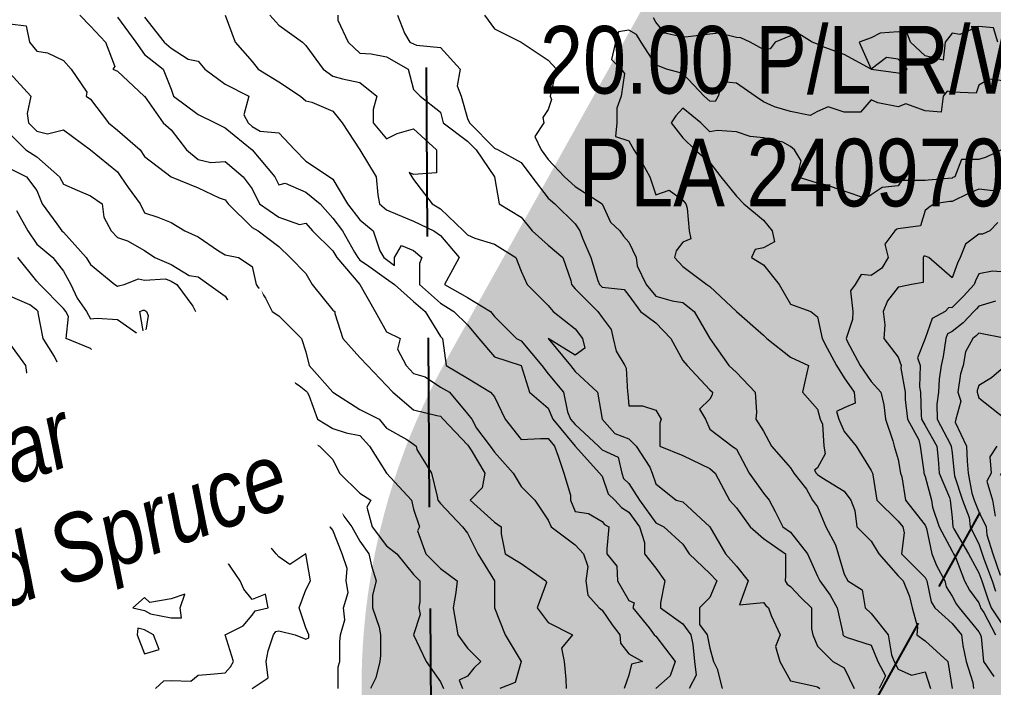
# Model space of a CAD drawing. Extents: x 532589 to 538856, y 6045658 to 6049082.
# Drawn here: x 533713.4 to 533857.5, y 6047239.3 to 6047338 of the extents above; entities that cross this region are included whole.
import ezdxf

# ---------------------------------------------------------------- set-up
doc = ezdxf.new("R2010")
doc.units = 0
doc.header["$LTSCALE"] = 5
doc.header["$PDSIZE"] = 0.5
doc.linetypes.add('foc-ACCESSROAD', pattern=[3.75, 2.5, -1.25])
doc.linetypes.add('foc-LSD', pattern=[8, 5, -3])
doc.layers.get('Defpoints').update_dxf_attribs({"color": 9})
for name, color, linetype in [('C-AR', 13, 'foc-ACCESSROAD'), ('L-SECTION-LSD', 7, 'foc-LSD'), ('P-BUFFER-H 30m', 51, 'Continuous'), ('T-BUSH-T', 110, 'Continuous')]:
    doc.layers.add(name, color=color, linetype=linetype)
doc.layers.add('C-TOPO-MAJR', color=7, linetype='Continuous', lineweight=15, true_color=0xd3aa5f)
doc.layers.add('C-TOPO-MINR', color=7, linetype='Continuous', lineweight=13, true_color=0xe9d5af)
doc.layers.add('F-RW-T', color=190, linetype='Continuous', lineweight=9)
doc.styles.add('80CG', font='ARIALN.TTF', dxfattribs={"height": 10})
doc.styles.add('80LS', font='ARIALNI.TTF', dxfattribs={"height": 10})
doc.dimstyles.new('Compass 5 000', dxfattribs={"dimscale": 5, "dimtxt": 9, "dimasz": 2, "dimexe": 0.2, "dimexo": 0.0625, "dimgap": 0.5, "dimtad": 0, "dimtih": 1, "dimtoh": 1, "dimzin": 0, "dimdsep": 46, "dimtxsty": '80CG', "dimcen": 0.1, "dimse1": 1, "dimse2": 1, "dimclrd": 256, "dimclrt": 256, "dimaunit": 1, "dimadec": 4, "dimazin": 0, "dimtfac": 0.06, "dimtofl": 0, "dimtmove": 0, "dimatfit": 1, "dimfxl": 0.2, "dimtolj": 1, "dimtzin": 0, "dimlwd": -1, "dimarcsym": 0})

# ---------------------------------------------------------------- blocks, each defined once
blk = doc.blocks.new('*D570')
at = {"layer": 'Defpoints', "color": 0, "transparency": 16777216}
for p in [(533965.06, 6047337.11), (533985.67, 6047325.57), (533965.72, 6047324.53)]:
    blk.add_point(p, dxfattribs=at)
at = {"layer": 'F-RW-T', "transparency": 16777216}
for p, q in [((533995, 6047338.67), (534004.99, 6047339.2)), ((533955.08, 6047336.59), (533867.15, 6047332.01))]:
    blk.add_line(p, q, dxfattribs=at)
for points in [[(533994.91, 6047340.34), (533995.09, 6047337.01), (533985.01, 6047338.15)], [(533954.99, 6047338.26), (533955.16, 6047334.93), (533965.06, 6047337.11)]]:
    blk.add_solid(points, dxfattribs=at)
at = {"layer": 'F-RW-T', "transparency": 16777216, "insert": (533827.61, 6047332.01), "char_height": 10, "attachment_point": 5, "style": '80CG'}
blk.add_mtext('\\A1;Athabasca\\P20.00 P/L R/W\\PPLA 240970', dxfattribs=at)

msp = doc.modelspace()

# ---------------------------------------------------------------- hatches: boundary and pattern name
at = {"layer": 'P-BUFFER-H 30m'}
h = msp.add_hatch(color=256, dxfattribs=at)
h.dxf.hatch_style = 1
edge = h.paths.add_edge_path()
edge.add_line((533962.39, 6047413.291), (534135.818, 6047313.884))
edge.add_arc((534086.114, 6047227.17), 99.949, -29.1674, 60.17902, ccw=False)
edge.add_line((534173.389, 6047178.458), (534124.675, 6047091.178))
edge.add_arc((534037.4, 6047139.889), 99.949, 240.19293, 330.8326, ccw=False)
edge.add_line((533987.717, 6047053.163), (533814.265, 6047152.528))
edge.add_arc((533863.948, 6047239.254), 99.949, 150.83228, 240.19293, ccw=False)
edge.add_line((533776.673, 6047287.966), (533825.411, 6047375.289))
edge.add_arc((533912.686, 6047326.577), 99.949, 60.17902, 150.83228, ccw=False)

# ---------------------------------------------------------------- linework, layer by layer
at = {"layer": 'C-AR', "flags": 128}
msp.add_lwpolyline([(533596.316, 6046643.489), (533602.891, 6046812.545), (533943.477, 6047422.759), (533956.785, 6047416.868), (533961.415, 6047413.882), (533622.68, 6046806.984), (533616.328, 6046643.67)], dxfattribs=at)
at = {"layer": 'C-TOPO-MAJR', "color": 9, "true_color": 0xbfbfbf, "flags": 128}
for points, elevation in [([(533731.864, 6047338.397), (533734.798, 6047334.681), (533735.846, 6047333.776), (533738.333, 6047332.193), (533739.827, 6047331.894), (533740.823, 6047330.699), (533743.809, 6047328.459), (533747.293, 6047326.717), (533746.595, 6047323.931), (533747.193, 6047322.736), (533747.791, 6047322.216), (533748.986, 6047321.54), (533751.772, 6047321.288), (533754.095, 6047318.754), (533755.754, 6047317.095), (533759.238, 6047314.772), (533759.736, 6047314.44), (533761.925, 6047310.791), (533763.717, 6047308.401), (533765.708, 6047306.809), (533766.703, 6047303.823), (533767.3, 6047302.827), (533767.699, 6047302.543), (533768.838, 6047301.689), (533768.838, 6047302.827), (533769.871, 6047304.637), (533771.681, 6047303.875), (533772.925, 6047302.827), (533772.546, 6047301.962), (533772.546, 6047298.846), (533775.662, 6047296.089), (533777.653, 6047294.864), (533779.644, 6047292.873), (533781.321, 6047290.882), (533783.626, 6047288.145), (533787.607, 6047286.901), (533788.803, 6047282.919), (533791.589, 6047280.596), (533792.252, 6047278.937), (533795.571, 6047274.956), (533799.19, 6047270.974), (533799.552, 6047270.531), (533800.462, 6047267.902), (533801.426, 6047266.992), (533802.414, 6047265.872), (533803.534, 6047265.2), (533805.098, 6047263.011), (533805.839, 6047260.706), (533805.839, 6047259.029), (533807.516, 6047256.905), (533808.843, 6047255.047), (533808.219, 6047251.769), (533808.18, 6047251.066), (533811.497, 6047248.676), (533812.704, 6047247.084), (533812.972, 6047245.609), (533813.223, 6047243.102), (533813.488, 6047241.111), (533812.434, 6047239.121)], 855), ([(533782.178, 6047338.662), (533783.626, 6047336.671), (533787.607, 6047334.681), (533791.589, 6047332.025), (533792.813, 6047330.699), (533792.584, 6047329.704), (533791.896, 6047326.717), (533792.087, 6047326.219), (533791.589, 6047324.726), (533790.792, 6047323.533), (533790.925, 6047322.736), (533789.598, 6047320.745), (533790.541, 6047318.754), (533791.589, 6047317.332), (533793.978, 6047314.772), (533795.571, 6047313.367), (533799.552, 6047310.791), (533800.81, 6047308.066), (533802.206, 6047306.809), (533802.737, 6047306.012), (533803.534, 6047305.101), (533804.595, 6047302.827), (533804.758, 6047301.603), (533806.082, 6047298.846), (533807.516, 6047297.139), (533809.905, 6047296.456), (533811.497, 6047296.191), (533813.203, 6047294.864), (533815.479, 6047290.882), (533818.323, 6047286.901), (533819.461, 6047285.839), (533822.198, 6047282.919), (533822.381, 6047279.999), (533822.305, 6047278.937), (533823.442, 6047277.168), (533824.613, 6047274.956), (533827.424, 6047271.771), (533827.922, 6047270.974), (533829.813, 6047268.585), (533830.681, 6047266.992), (533831.406, 6047265.996), (533832.663, 6047263.011), (533834.059, 6047260.357), (533834.468, 6047259.029), (533835.387, 6047256.043), (533835.885, 6047255.047), (533838.042, 6047253.72), (533838.485, 6047251.066), (533839.369, 6047250.228), (533841.857, 6047247.084), (533842.356, 6047244.097), (533842.748, 6047243.102), (533843.351, 6047241.996), (533845.341, 6047241.111), (533847.332, 6047241.608), (533848.128, 6047239.121)], 856), ([(533858.082, 6047334.681), (533857.44, 6047336.825), (533855.296, 6047337.004), (533852.453, 6047335.819), (533851.314, 6047336.009), (533850.318, 6047334.681), (533849.986, 6047332.027), (533847.332, 6047332.69), (533845.16, 6047334.681), (533844.678, 6047336.008), (533843.351, 6047336.212), (533840.695, 6047336.007), (533839.369, 6047335.344), (533837.6, 6047334.681), (533839.369, 6047330.699), (533835.387, 6047332.871), (533831.975, 6047334.111), (533831.406, 6047334.415), (533830.608, 6047334.681), (533828.648, 6047335.905), (533827.424, 6047335.617), (533825.15, 6047334.681), (533824.438, 6047333.685), (533823.442, 6047333.594), (533821.451, 6047334.681), (533820.09, 6047335.31), (533819.461, 6047335.384), (533816.806, 6047336.008), (533815.479, 6047335.893), (533812.293, 6047335.477), (533811.497, 6047335.404), (533808.843, 6047336.008), (533807.516, 6047337.666), (533807.142, 6047338.289)], 856), ([(533844.054, 6047329.996), (533844.679, 6047330.699), (533843.351, 6047332.193), (533841.643, 6047332.407), (533839.369, 6047330.699), (533843.351, 6047330.13), (533844.054, 6047329.996)], 856), ([(533711.956, 6047321.143), (533714.345, 6047318.754), (533715.937, 6047317.715), (533719.321, 6047314.772), (533719.919, 6047313.686), (533721.91, 6047312.781), (533723.901, 6047311.986), (533725.609, 6047310.791), (533725.892, 6047308.8), (533726.963, 6047306.809), (533727.882, 6047305.813), (533729.377, 6047305.315), (533731.864, 6047303.875), (533733.395, 6047302.827), (533735.846, 6047301.832), (533738.501, 6047300.172), (533739.827, 6047299.983), (533741.42, 6047298.846), (533743.809, 6047297.139), (533745.257, 6047294.864), (533747.791, 6047290.882), (533750.444, 6047286.901), (533751.772, 6047285.905), (533754.759, 6047283.914), (533755.754, 6047283.129), (533755.944, 6047282.919), (533756.197, 6047282.476), (533757.46, 6047278.937), (533759.736, 6047277.552), (533761.726, 6047276.946), (533763.717, 6047276.548), (533765.165, 6047274.956), (533767.699, 6047270.974), (533771.396, 6047266.992), (533771.681, 6047265.665), (533772.566, 6047263.011), (533772.25, 6047262.441), (533773.49, 6047259.029), (533775.662, 6047256.857), (533778.151, 6047255.047), (533777.938, 6047253.341), (533777.536, 6047251.066), (533777.938, 6047248.79), (533778.239, 6047247.084), (533779.644, 6047245.093), (533781.635, 6047243.102), (533780.6, 6047242.147), (533779.644, 6047240.93), (533778.4, 6047240.365), (533778.933, 6047239.121)], 854), ([(533859.277, 6047300.683), (533857.286, 6047300.836), (533855.296, 6047300.438), (533854.765, 6047299.376), (533854.572, 6047298.846), (533853.02, 6047297.139), (533851.314, 6047295.433), (533850.771, 6047295.407), (533850.318, 6047294.864), (533848.356, 6047293.84), (533847.332, 6047290.882), (533846.226, 6047288.006), (533846.621, 6047286.901), (533846.508, 6047283.743), (533846.65, 6047282.919), (533846.747, 6047279.523), (533846.809, 6047278.937), (533847.332, 6047277.989), (533849.054, 6047274.956), (533849.263, 6047273.025), (533849.434, 6047270.974), (533850.934, 6047267.372), (533851.039, 6047266.992), (533851.314, 6047264.338), (533851.443, 6047263.011), (533851.58, 6047262.745), (533853.747, 6047259.029), (533855.296, 6047256.242), (533855.746, 6047255.047), (533856.604, 6047252.374), (533857.127, 6047251.066), (533859.277, 6047247.808)], 857), ([(533733.523, 6047239.121), (533734.731, 6047240.236), (533735.846, 6047240.333), (533738.741, 6047240.207), (533739.827, 6047241.111), (533741.665, 6047241.265), (533743.809, 6047241.444), (533744.605, 6047242.306), (533745.053, 6047243.102), (533743.809, 6047247.084), (533746.463, 6047248.411), (533747.791, 6047249.979), (533748.251, 6047250.606), (533750.18, 6047251.066), (533749.781, 6047253.056), (533747.791, 6047252.261), (533746.579, 6047253.835), (533746.049, 6047255.047), (533743.809, 6047258.305), (533743.145, 6047259.029), (533743.085, 6047259.753), (533742.217, 6047263.011), (533739.827, 6047264.64), (533737.757, 6047266.992), (533735.846, 6047269.164), (533733.571, 6047269.267), (533731.864, 6047269.182), (533728.495, 6047270.361), (533727.882, 6047270.612), (533727.414, 6047270.974), (533723.901, 6047274.118), (533723.177, 6047274.956), (533722.308, 6047276.548), (533721.246, 6047278.937), (533719.919, 6047281.109), (533717.53, 6047281.327), (533715.937, 6047282.123), (533715.001, 6047282.919), (533714.713, 6047284.143), (533714.345, 6047286.901), (533711.956, 6047290.158)], 853), ([(533737.173, 6047251.066), (533737.837, 6047253.056), (533735.846, 6047252.393), (533732.661, 6047251.863), (533731.864, 6047252.56), (533730.156, 6047251.066), (533731.864, 6047250.639), (533732.784, 6047250.146), (533735.846, 6047249.572), (533737.339, 6047249.572), (533737.173, 6047251.066)], 853)]:
    msp.add_lwpolyline(points, dxfattribs=dict(at, elevation=elevation))
at = {"layer": 'C-TOPO-MINR', "color": 254, "true_color": 0xd9d9d9, "flags": 128}
for points, elevation in [([(533722.308, 6047338.662), (533723.901, 6047337.07), (533726.14, 6047334.681), (533727.485, 6047331.097), (533727.22, 6047330.699), (533727.882, 6047330.415), (533731.854, 6047326.727), (533731.864, 6047326.718), (533731.865, 6047326.717), (533731.867, 6047326.714), (533734.651, 6047322.736), (533735.846, 6047321.74), (533738.085, 6047318.754), (533739.827, 6047317.361), (533741.685, 6047316.896), (533743.809, 6047317.048), (533746.463, 6047314.772), (533747.791, 6047313.002), (533748.897, 6047310.791), (533751.772, 6047308.8), (533754.817, 6047307.746), (533755.754, 6047307.946), (533756.75, 6047306.809), (533759.736, 6047303.823), (533760.348, 6047302.827), (533763.717, 6047298.846), (533763.718, 6047298.846), (533763.719, 6047298.844), (533765.993, 6047294.864), (533767.699, 6047291.877), (533769.689, 6047290.882), (533769.291, 6047289.291), (533770.594, 6047286.901), (533771.681, 6047285.706), (533773.387, 6047285.194), (533775.662, 6047283.677), (533776.99, 6047282.919), (533779.644, 6047279.733), (533780.307, 6047278.937), (533780.97, 6047277.611), (533782.988, 6047274.956), (533783.626, 6047274.07), (533786.413, 6047270.974), (533787.607, 6047268.984), (533789.599, 6047266.992), (533791.589, 6047264.006), (533792.031, 6047263.011), (533795.571, 6047260.356), (533796.795, 6047259.029), (533797.444, 6047257.155), (533797.164, 6047255.047), (533797.444, 6047252.939), (533799.11, 6047251.066), (533799.552, 6047250.704), (533801.027, 6047248.559), (533802.206, 6047247.084), (533802.289, 6047245.839), (533803.534, 6047244.239), (533805.524, 6047243.102), (533803.896, 6047242.741), (533803.534, 6047241.112), (533802.81, 6047239.121)], 854.6), ([(533727.882, 6047338.378), (533730.607, 6047334.681), (533731.864, 6047332.843), (533734.651, 6047330.699), (533735.846, 6047327.714), (533736.178, 6047326.717), (533739.827, 6047323.98), (533742.315, 6047322.736), (533743.809, 6047322.033), (533747.789, 6047318.756), (533747.791, 6047318.754), (533747.791, 6047318.754), (533747.792, 6047318.752), (533751.143, 6047314.772), (533751.772, 6047313.577), (533752.692, 6047313.853), (533755.754, 6047312.522), (533757.849, 6047310.791), (533759.736, 6047308.683), (533761.184, 6047306.809), (533762.921, 6047303.624), (533763.411, 6047302.827), (533763.717, 6047302.465), (533764.713, 6047301.832), (533767.699, 6047299.699), (533768.837, 6047298.846), (533771.681, 6047296.357), (533773.387, 6047294.864), (533775.662, 6047291.189), (533775.969, 6047290.882), (533775.995, 6047290.55), (533776.515, 6047286.901), (533779.644, 6047284.997), (533783.057, 6047282.919), (533783.626, 6047282.255), (533785.218, 6047278.937), (533787.607, 6047275.951), (533790.451, 6047276.093), (533791.589, 6047276.093), (533792.508, 6047274.956), (533793.082, 6047273.463), (533793.912, 6047270.974), (533794.868, 6047267.695), (533794.868, 6047266.992), (533795.571, 6047265.285), (533797.563, 6047265), (533799.552, 6047263.807), (533799.925, 6047263.384), (533800.547, 6047263.011), (533800.275, 6047259.752), (533800.275, 6047259.029), (533801.742, 6047257.237), (533801.857, 6047255.047), (533803.534, 6047252.151), (533804.28, 6047251.812), (533804.131, 6047251.066), (533806.52, 6047248.08), (533807.267, 6047247.084), (533807.516, 6047246.874), (533810.383, 6047243.102), (533809.623, 6047240.994), (533807.516, 6047239.121)], 854.8), ([(533743.809, 6047338.661), (533745.303, 6047334.681), (533747.791, 6047331.837), (533748.676, 6047330.699), (533751.772, 6047328.841), (533754.959, 6047326.717), (533755.754, 6047325.994), (533756.638, 6047325.833), (533759.736, 6047324.478), (533761.129, 6047322.736), (533763.717, 6047318.755), (533763.716, 6047318.754), (533763.717, 6047318.753), (533766.168, 6047314.772), (533766.372, 6047312.118), (533766.637, 6047310.791), (533767.699, 6047309.906), (533769.292, 6047309.198), (533771.681, 6047308.214), (533774.668, 6047306.809), (533775.662, 6047306.086), (533778.419, 6047302.827), (533777.454, 6047301.035), (533776.275, 6047298.846), (533779.644, 6047296.941), (533783.057, 6047294.864), (533783.626, 6047294.141), (533786.884, 6047290.882), (533787.607, 6047290.521), (533790.67, 6047286.901), (533791.589, 6047285.643), (533793.84, 6047282.919), (533794.465, 6047280.043), (533794.907, 6047278.937), (533795.571, 6047278.141), (533799.033, 6047274.956), (533799.552, 6047274.413), (533801.916, 6047273.338), (533802.462, 6047270.974), (533802.737, 6047270.177), (533803.534, 6047269.425), (533805.098, 6047266.992), (533807.516, 6047263.608), (533808.71, 6047263.011), (533811.497, 6047260.477), (533812.435, 6047259.029), (533815.479, 6047256.153), (533816.526, 6047255.047), (533815.479, 6047252.559), (533813.986, 6047251.066), (533813.986, 6047248.577), (533815.117, 6047247.084), (533815.479, 6047245.094), (533816.022, 6047243.102), (533816.565, 6047242.016), (533817.337, 6047239.121)], 855.2), ([(533750.445, 6047338.662), (533751.772, 6047337.214), (533755.257, 6047334.681), (533755.754, 6047334.184), (533758.287, 6047330.699), (533759.736, 6047329.637), (533761.184, 6047329.251), (533763.717, 6047328.708), (533766.251, 6047326.717), (533765.708, 6047324.726), (533765.708, 6047322.736), (533767.699, 6047320.414), (533769.247, 6047321.188), (533771.681, 6047321.883), (533775.05, 6047318.754), (533775.05, 6047315.384), (533771.681, 6047315.103), (533771.019, 6047315.434), (533771.432, 6047314.772), (533771.681, 6047314.375), (533774.437, 6047310.791), (533775.662, 6047310.067), (533779.075, 6047306.809), (533779.644, 6047306.18), (533780.73, 6047305.723), (533783.626, 6047304.818), (533786.811, 6047302.827), (533787.607, 6047300.837), (533788.492, 6047298.846), (533791.589, 6047295.749), (533792.313, 6047294.864), (533795.571, 6047292.305), (533796.677, 6047290.882), (533796.993, 6047289.46), (533795.571, 6047288.393), (533791.591, 6047290.882), (533791.589, 6047290.887), (533791.587, 6047290.884), (533791.588, 6047290.882), (533791.589, 6047290.882), (533794.868, 6047286.901), (533795.571, 6047285.982), (533798.889, 6047282.919), (533799.551, 6047278.938), (533799.552, 6047278.937), (533799.552, 6047278.937), (533801.433, 6047276.836), (533803.534, 6047276.027), (533804.606, 6047274.956), (533806.631, 6047271.858), (533806.985, 6047270.974), (533807.516, 6047269.382), (533810.504, 6047266.992), (533811.497, 6047266.709), (533815.478, 6047263.011), (533815.479, 6047263.009), (533817.801, 6047259.029), (533819.461, 6047257.218), (533821.167, 6047255.047), (533819.903, 6047251.508), (533823.442, 6047251.862), (533823.761, 6047251.384), (533824.166, 6047251.066), (533824.58, 6047249.928), (533825.892, 6047247.084), (533825.212, 6047245.314), (533825.831, 6047243.102), (533827.424, 6047240.259), (533831.044, 6047239.482), (533831.406, 6047239.354), (533831.767, 6047239.121)], 855.4), ([(533760.459, 6047338.662), (533760.459, 6047337.939), (533762.011, 6047334.681), (533763.717, 6047333.052), (533765.424, 6047332.974), (533767.699, 6047332.537), (533770.884, 6047330.699), (533771.681, 6047327.711), (533772.674, 6047326.717), (533775.662, 6047324.327), (533776.041, 6047322.736), (533779.644, 6047320.034), (533780.924, 6047318.754), (533783.626, 6047314.773), (533783.626, 6047314.772), (533783.627, 6047314.771), (533784.349, 6047310.791), (533787.607, 6047308.8), (533789.236, 6047306.809), (533791.589, 6047304.652), (533793.779, 6047302.827), (533794.958, 6047299.458), (533795.04, 6047298.846), (533795.571, 6047298.233), (533798.94, 6047294.864), (533799.552, 6047293.979), (533800.879, 6047292.209), (533801.191, 6047290.882), (533801.638, 6047288.986), (533802.922, 6047286.901), (533803.136, 6047286.503), (533803.325, 6047282.919), (533803.345, 6047282.73), (533803.534, 6047280.927), (533805.526, 6047280.927), (533807.516, 6047280.262), (533808.31, 6047278.937), (533808.083, 6047278.37), (533808.083, 6047274.956), (533811.497, 6047273.551), (533814.152, 6047272.301), (533815.479, 6047271.637), (533816.275, 6047270.974), (533817.185, 6047269.268), (533818.399, 6047266.992), (533819.461, 6047265.854), (533821.451, 6047263.011), (533823.442, 6047261.28), (533826.677, 6047259.029), (533826.677, 6047255.794), (533826.628, 6047255.047), (533826.946, 6047254.569), (533827.424, 6047254.194), (533828.934, 6047252.576), (533830.552, 6047251.066), (533830.552, 6047247.937), (533830.742, 6047247.084), (533831.406, 6047245.377), (533833.681, 6047243.102), (533835.387, 6047242.183), (533836.862, 6047239.121)], 855.6), ([(533769.29, 6047338.662), (533770.352, 6047336.009), (533771.112, 6047334.681), (533771.681, 6047334.459), (533772.123, 6047334.238), (533775.662, 6047333.884), (533778.558, 6047330.699), (533778.113, 6047328.248), (533778.739, 6047326.717), (533779.644, 6047323.401), (533779.929, 6047322.736), (533783.626, 6047319.039), (533784.196, 6047318.754), (533787.607, 6047316.917), (533789.156, 6047314.772), (533791.589, 6047311.643), (533792.584, 6047310.791), (533795.571, 6047307.804), (533796.273, 6047306.809), (533796.656, 6047305.724), (533797.876, 6047302.827), (533798.94, 6047299.458), (533799.154, 6047298.846), (533799.552, 6047298.447), (533802.81, 6047298.121), (533803.534, 6047297.252), (533805.24, 6047294.864), (533807.516, 6047293.187), (533809.705, 6047290.882), (533811.497, 6047287.624), (533812.16, 6047286.901), (533815.479, 6047283.282), (533815.878, 6047282.919), (533815.842, 6047282.556), (533815.479, 6047281.922), (533813.985, 6047280.431), (533814.85, 6047278.937), (533815.479, 6047277.444), (533818.797, 6047274.956), (533819.461, 6047274.513), (533821.335, 6047270.974), (533823.442, 6047267.987), (533824.295, 6047266.992), (533825.147, 6047265.287), (533826.286, 6047263.011), (533827.424, 6047262.252), (533829.931, 6047259.029), (533831.406, 6047255.71), (533831.784, 6047255.047), (533833.286, 6047252.946), (533834.349, 6047251.066), (533835.166, 6047247.305), (533835.166, 6047247.084), (533835.387, 6047246.863), (533835.829, 6047246.642), (533839.369, 6047245.553), (533840.335, 6047243.102), (533841.493, 6047240.978), (533840.563, 6047239.121)], 855.8), ([(533711.956, 6047337.418), (533714.39, 6047337.114), (533714.876, 6047334.681), (533715.937, 6047333.353), (533717.531, 6047333.087), (533719.919, 6047331.956), (533721.056, 6047330.699), (533723.333, 6047327.285), (533723.239, 6047326.717), (533723.901, 6047326.276), (533726.555, 6047322.736), (533727.882, 6047321.674), (533731.252, 6047318.754), (533731.864, 6047317.759), (533735.844, 6047314.772), (533735.846, 6047314.771), (533735.847, 6047314.771), (533739.827, 6047313.133), (533742.924, 6047311.675), (533743.809, 6047311.359), (533744.277, 6047310.791), (533747.791, 6047307.277), (533748.676, 6047306.809), (533751.772, 6047304.487), (533753.432, 6047302.827), (533755.754, 6047300.505), (533756.659, 6047298.846), (533759.736, 6047295.085), (533760.041, 6047294.864), (533760.041, 6047294.558), (533761.202, 6047290.882), (533763.717, 6047288.072), (533764.889, 6047286.901), (533767.699, 6047283.914), (533768.636, 6047282.919), (533771.681, 6047280.33), (533775.132, 6047279.468), (533775.662, 6047279.38), (533776.06, 6047278.937), (533779.644, 6047275.165), (533779.803, 6047274.956), (533780.212, 6047274.388), (533782.22, 6047270.974), (533781.834, 6047268.784), (533780.042, 6047266.992), (533783.626, 6047263.734), (533784.621, 6047263.011), (533784.621, 6047262.016), (533785.218, 6047259.029), (533787.607, 6047257.623), (533791.258, 6047255.047), (533791.355, 6047254.814), (533789.967, 6047251.066), (533791.589, 6047248.876), (533795.173, 6047247.084), (533793.58, 6047245.093), (533793.942, 6047243.102), (533794.177, 6047240.514), (533794.244, 6047239.121)], 854.4), ([(533859.277, 6047328.929), (533856.789, 6047329.205), (533855.296, 6047328.308), (533854.877, 6047327.136), (533851.314, 6047327.314), (533850.612, 6047327.419), (533849.987, 6047326.717), (533849.721, 6047324.328), (533847.332, 6047324.546), (533844.489, 6047325.579), (533843.351, 6047325.124), (533840.365, 6047325.721), (533839.369, 6047326.149), (533837.776, 6047324.328), (533835.387, 6047324.328), (533832.999, 6047325.124), (533831.406, 6047324.441), (533830.32, 6047323.821), (533827.424, 6047324.442), (533825.035, 6047325.124), (533823.442, 6047325.878), (533822.216, 6047326.717), (533819.461, 6047328.603), (533817.353, 6047328.825), (533816.705, 6047326.717), (533816.276, 6047325.92), (533815.479, 6047325.958), (533814.64, 6047326.717), (533811.497, 6047330.035), (533809.106, 6047330.699), (533807.516, 6047331.311), (533805.326, 6047334.681), (533804.654, 6047335.8), (533803.534, 6047336.472), (533801.976, 6047336.238), (533801.544, 6047334.681), (533800.974, 6047332.121), (533802.397, 6047330.699), (533802.871, 6047330.036), (533802.397, 6047326.717), (533801.764, 6047324.947), (533801.764, 6047322.736), (533801.544, 6047320.746), (533803.534, 6047320.082), (533804.258, 6047318.754), (533805.527, 6047316.761), (533806.632, 6047314.772), (533807.516, 6047312.119), (533809.505, 6047312.783), (533811.497, 6047311.322), (533811.94, 6047310.791), (533812.161, 6047310.127), (533812.417, 6047306.809), (533812.692, 6047305.614), (533811.497, 6047305.102), (533810.502, 6047303.823), (533810.273, 6047302.827), (533811.497, 6047301.5), (533815.036, 6047298.846), (533815.479, 6047298.539), (533819.46, 6047294.864), (533819.461, 6047294.863), (533819.463, 6047294.861), (533823.442, 6047291.351), (533823.94, 6047290.882), (533827.424, 6047288.095), (533830.079, 6047286.901), (533829.596, 6047284.729), (533829.194, 6047282.919), (533831.406, 6047280.431), (533831.818, 6047278.937), (533832.152, 6047278.19), (533832.343, 6047274.956), (533832.544, 6047273.817), (533831.406, 6047271.771), (533830.962, 6047271.417), (533831.239, 6047270.974), (533831.406, 6047270.764), (533832.071, 6047270.309), (533835.387, 6047268.319), (533836.335, 6047266.992), (533836.918, 6047265.462), (533837.245, 6047263.011), (533839.369, 6047260.887), (533840.484, 6047259.029), (533843.351, 6047255.772), (533844.075, 6047255.047), (533845.02, 6047252.735), (533845.421, 6047251.066), (533846.226, 6047248.19), (533846.088, 6047247.084), (533847.332, 6047246.179), (533850.717, 6047243.102), (533851.314, 6047239.121)], 856.2), ([(533711.956, 6047330.087), (533715.084, 6047326.717), (533714.532, 6047324.141), (533714.743, 6047322.736), (533715.937, 6047321.541), (533717.53, 6047321.143), (533719.919, 6047321.741), (533723.9, 6047318.754), (533723.901, 6047318.754), (533723.903, 6047318.751), (533727.882, 6047315.497), (533728.38, 6047314.772), (533729.476, 6047313.179), (533731.236, 6047310.791), (533731.864, 6047309.464), (533733.854, 6047308.801), (533735.846, 6047308.004), (533737.838, 6047306.809), (533739.827, 6047305.891), (533742.813, 6047303.823), (533743.809, 6047303.225), (533745.797, 6047302.827), (533747.791, 6047301.498), (533748.403, 6047298.846), (533749.783, 6047296.853), (533750.778, 6047294.864), (533751.772, 6047294.201), (533755.091, 6047290.882), (533755.754, 6047288.893), (533756.252, 6047286.901), (533759.733, 6047282.921), (533759.735, 6047282.919), (533759.736, 6047282.918), (533759.736, 6047282.918), (533763.717, 6047280.385), (533766.614, 6047278.937), (533767.699, 6047277.61), (533770.685, 6047275.951), (533771.681, 6047275.24), (533772.043, 6047274.956), (533772.178, 6047274.458), (533774.335, 6047270.974), (533775.165, 6047267.489), (533775.284, 6047266.992), (533775.662, 6047266.462), (533778.898, 6047263.011), (533779.644, 6047262.092), (533781.176, 6047259.029), (533783.625, 6047255.048), (533783.625, 6047255.047), (533783.625, 6047255.047), (533783.625, 6047251.066), (533783.626, 6047251.063), (533785.219, 6047247.084), (533787.605, 6047243.105), (533787.607, 6047243.102), (533786.723, 6047240.005), (533784.422, 6047239.121)], 854.2), ([(533858.615, 6047318.754), (533856.344, 6047317.706), (533855.296, 6047317.331), (533852.737, 6047317.331), (533851.712, 6047314.772), (533851.431, 6047314.655), (533851.314, 6047314.599), (533847.81, 6047314.294), (533847.332, 6047314.229), (533843.894, 6047314.229), (533843.351, 6047313.445), (533840.962, 6047313.18), (533839.369, 6047312.117), (533838.573, 6047311.586), (533835.387, 6047312.648), (533832.601, 6047313.577), (533831.406, 6047313.853), (533828.417, 6047314.772), (533829.016, 6047317.162), (533828.036, 6047318.754), (533827.424, 6047319.251), (533826.287, 6047319.89), (533823.442, 6047320.523), (533821.452, 6047320.744), (533819.461, 6047321.408), (533816.565, 6047321.649), (533815.479, 6047321.409), (533814.152, 6047322.736), (533811.497, 6047324.907), (533810.458, 6047323.774), (533809.79, 6047322.736), (533811.497, 6047320.564), (533813.307, 6047318.754), (533815.479, 6047316.916), (533817.118, 6047314.772), (533819.461, 6047311.928), (533820.523, 6047310.791), (533823.442, 6047308.357), (533824.709, 6047306.809), (533825.082, 6047305.17), (533823.442, 6047304.275), (533822.217, 6047304.052), (533821.673, 6047302.827), (533823.442, 6047301.766), (533825.748, 6047298.846), (533827.424, 6047295.95), (533830.412, 6047294.864), (533831.406, 6047294.07), (533832.098, 6047290.882), (533832.854, 6047289.434), (533834.226, 6047286.901), (533835.387, 6047285.043), (533836.835, 6047282.919), (533836.98, 6047281.326), (533835.387, 6047280.644), (533834.249, 6047280.075), (533834.563, 6047278.937), (533835.387, 6047277.099), (533837.129, 6047274.956), (533839.369, 6047271.372), (533839.578, 6047270.974), (533839.617, 6047270.725), (533840.207, 6047266.992), (533843.351, 6047263.849), (533844.043, 6047263.011), (533844.236, 6047262.125), (533843.848, 6047259.029), (533847.332, 6047255.545), (533847.598, 6047255.047), (533848.217, 6047251.95), (533848.78, 6047251.066), (533851.314, 6047248.743), (533852.736, 6047247.084), (533852.907, 6047245.491), (533853.429, 6047243.102), (533854.391, 6047240.026), (533854.499, 6047239.121)], 856.4), ([(533711.956, 6047316.017), (533714.444, 6047314.772), (533715.937, 6047312.78), (533716.733, 6047310.791), (533718.923, 6047307.805), (533719.654, 6047306.809), (533719.919, 6047306.575), (533723.272, 6047302.827), (533723.901, 6047301.831), (533727.484, 6047298.846), (533727.882, 6047298.597), (533728.063, 6047298.665), (533728.878, 6047298.846), (533731.011, 6047299.699), (533731.864, 6047299.509), (533735.008, 6047299.684), (533735.846, 6047299.343), (533736.642, 6047298.846), (533739.031, 6047295.66), (533739.429, 6047294.864), (533739.827, 6047290.887), (533739.828, 6047290.882), (533739.828, 6047290.882), (533740.19, 6047286.901), (533743.809, 6047284.804), (533746.369, 6047282.919), (533747.791, 6047282.09), (533750.002, 6047280.707), (533751.772, 6047279.999), (533752.657, 6047278.937), (533755.754, 6047276.003), (533757.745, 6047274.956), (533759.736, 6047272.965), (533760.731, 6047270.974), (533763.717, 6047267.988), (533765.376, 6047266.992), (533764.765, 6047265.944), (533765.555, 6047263.011), (533767.699, 6047260.224), (533769.192, 6047259.029), (533771.681, 6047255.965), (533772.599, 6047255.047), (533772.599, 6047251.984), (533772.477, 6047251.066), (533772.675, 6047250.071), (533771.681, 6047247.084), (533771.681, 6047247.083), (533773.555, 6047243.102), (533775.662, 6047240.115), (533776.089, 6047239.121)], 853.8), ([(533859.277, 6047313.279), (533857.381, 6047312.687), (533855.296, 6047312.947), (533853.773, 6047312.313), (533851.314, 6047311.137), (533850.995, 6047311.109), (533848.657, 6047310.791), (533847.9, 6047310.223), (533847.332, 6047309.797), (533846.629, 6047307.512), (533843.351, 6047307.074), (533843.141, 6047307.018), (533842.853, 6047306.809), (533841.36, 6047304.818), (533841.884, 6047302.827), (533840.911, 6047301.286), (533839.369, 6047300.172), (533837.876, 6047300.338), (533836.98, 6047298.846), (533836.324, 6047297.909), (533836.645, 6047294.864), (533836.582, 6047293.669), (533835.652, 6047290.882), (533835.784, 6047290.485), (533837.74, 6047286.901), (533839.369, 6047284.512), (533840.774, 6047282.919), (533841.207, 6047281.081), (533841.493, 6047278.937), (533842.554, 6047275.752), (533842.738, 6047274.956), (533843.351, 6047272.964), (533843.697, 6047270.974), (533843.881, 6047270.443), (533844.457, 6047266.992), (533847.332, 6047263.294), (533847.432, 6047263.011), (533847.541, 6047262.802), (533848.328, 6047259.029), (533849.039, 6047257.322), (533850.252, 6047255.047), (533850.429, 6047254.162), (533851.314, 6047252.772), (533851.911, 6047251.663), (533852.353, 6047251.066), (533855.296, 6047247.503), (533855.517, 6047247.084), (533855.602, 6047246.778), (533855.982, 6047243.102), (533857.508, 6047240.89)], 856.6), ([(533712.951, 6047309.795), (533714.611, 6047306.809), (533715.937, 6047304.819), (533718.326, 6047302.827), (533719.919, 6047300.836), (533720.981, 6047298.846), (533721.91, 6047296.855), (533723.288, 6047294.864), (533723.901, 6047293.802), (533724.896, 6047293.868), (533727.882, 6047293.693), (533731.862, 6047290.884), (533731.202, 6047294.864), (533731.683, 6047295.044), (533731.864, 6047295.085), (533732.195, 6047294.864), (533732.432, 6047294.296), (533731.866, 6047290.882), (533731.866, 6047290.881), (533733.191, 6047286.901), (533735.846, 6047285.308), (533738.085, 6047282.919), (533739.827, 6047281.28), (533741.467, 6047281.28), (533743.809, 6047280.833), (533747.429, 6047278.937), (533747.791, 6047278.672), (533751.275, 6047274.956), (533751.772, 6047274.558), (533752.569, 6047274.159), (533755.754, 6047272.359), (533757.139, 6047270.974), (533759.294, 6047267.434), (533759.502, 6047266.992), (533759.736, 6047266.793), (533762.538, 6047263.011), (533763.717, 6047260.887), (533765.044, 6047259.029), (533765.459, 6047257.287), (533766.141, 6047255.047), (533765.591, 6047252.939), (533765.591, 6047251.066), (533766.613, 6047248.17), (533766.78, 6047247.084), (533766.78, 6047244.021), (533766.703, 6047243.102), (533766.107, 6047240.713), (533765.31, 6047239.121)], 853.6), ([(533858.083, 6047308.004), (533856.886, 6047306.809), (533855.826, 6047306.279), (533855.296, 6047306.312), (533853.305, 6047304.818), (533852.509, 6047302.827), (533852.11, 6047302.031), (533851.314, 6047299.841), (533847.901, 6047302.827), (533847.332, 6047303.048), (533847.133, 6047303.026), (533847.048, 6047302.827), (533847.048, 6047299.13), (533845.344, 6047298.846), (533843.683, 6047298.513), (533843.351, 6047298.447), (533841.793, 6047296.422), (533841.111, 6047294.864), (533841.36, 6047292.873), (533841.207, 6047290.882), (533843.351, 6047288.095), (533843.777, 6047286.901), (533843.762, 6047286.489), (533844.374, 6047282.919), (533844.404, 6047281.865), (533844.713, 6047278.937), (533846.395, 6047275.893), (533846.608, 6047274.956), (533847.123, 6047271.183), (533847.159, 6047270.974), (533847.332, 6047270.476), (533848.294, 6047266.992), (533848.405, 6047265.92), (533849.423, 6047263.011), (533851.314, 6047259.408), (533851.535, 6047259.029), (533851.811, 6047258.532), (533853.152, 6047255.047), (533853.902, 6047253.654), (533855.296, 6047251.768), (533855.466, 6047251.236), (533855.534, 6047251.066), (533855.998, 6047250.363), (533857.729, 6047247.084)], 856.8), ([(533760.532, 6047239.121), (533760.532, 6047242.306), (533760.798, 6047243.102), (533760.798, 6047246.022), (533760.874, 6047247.084), (533761.505, 6047249.296), (533761.328, 6047251.066), (533762.01, 6047253.34), (533761.726, 6047255.047), (533761.879, 6047256.886), (533761.129, 6047259.029), (533759.736, 6047262.514), (533759.338, 6047263.011), (533755.754, 6047265.767), (533754.916, 6047266.992), (533751.772, 6047270.506), (533747.791, 6047270.973), (533747.791, 6047270.973), (533747.79, 6047270.974), (533747.787, 6047270.977), (533745.136, 6047274.956), (533743.809, 6047275.875), (533742.89, 6047275.875), (533739.827, 6047276.725), (533736.287, 6047278.496), (533735.846, 6047278.606), (533735.515, 6047278.937), (533733.856, 6047280.927), (533732.195, 6047282.919), (533731.864, 6047283.14), (533731.558, 6047283.225), (533727.882, 6047285.194), (533726.113, 6047286.901), (533723.901, 6047289.389), (533720.317, 6047290.882), (533720.643, 6047294.14), (533720.225, 6047294.864), (533719.919, 6047295.306), (533716.38, 6047298.846), (533715.937, 6047299.343), (533713.15, 6047302.827)], 853.4), ([(533747.791, 6047239.121), (533750.18, 6047240.713), (533749.898, 6047243.102), (533750.179, 6047244.695), (533750.976, 6047247.084), (533751.313, 6047247.543), (533751.772, 6047247.652), (533754.16, 6047247.084), (533755.754, 6047246.42), (533756.197, 6047246.641), (533756.197, 6047247.084), (533755.754, 6047248.079), (533754.758, 6047251.066), (533755.754, 6047253.72), (533756.457, 6047255.047), (533755.754, 6047259.027), (533753.363, 6047257.438), (533751.772, 6047258.61), (533751.354, 6047259.029), (533749.119, 6047261.682), (533748.786, 6047263.011), (533747.791, 6047263.508), (533745.802, 6047264.999), (533743.809, 6047266.726), (533743.31, 6047266.992), (533739.827, 6047268.85), (533738.058, 6047270.974), (533735.846, 6047273.07), (533733.09, 6047274.956), (533731.864, 6047276.181), (533729.475, 6047278.937), (533727.882, 6047281.326), (533726.821, 6047282.919), (533723.901, 6047285.656), (533720.772, 6047286.048), (533719.919, 6047286.237), (533719.217, 6047286.901), (533718.592, 6047288.227), (533716.893, 6047290.882), (533716.136, 6047294.665), (533716.147, 6047294.864), (533715.937, 6047295.073), (533714.942, 6047295.86), (533711.956, 6047297.14)], 853.2), ([(533857.746, 6047296.395), (533855.296, 6047295.66), (533854.916, 6047295.243), (533854.537, 6047294.864), (533852.965, 6047293.213), (533851.314, 6047291.921), (533850.631, 6047291.565), (533850.395, 6047290.882), (533849.987, 6047288.228), (533849.721, 6047286.901), (533849.392, 6047284.841), (533849.323, 6047282.919), (533849.074, 6047281.177), (533849.142, 6047278.937), (533851.065, 6047275.205), (533851.206, 6047274.956), (533851.314, 6047273.959), (533851.628, 6047270.974), (533851.699, 6047270.588), (533852.872, 6047266.992), (533853.874, 6047264.433), (533854.011, 6047263.011), (533855.296, 6047260.522), (533855.773, 6047259.029), (533856.019, 6047258.305), (533857.249, 6047255.047), (533857.742, 6047253.512)], 857.2), ([(533859.277, 6047290.883), (533855.296, 6047291.679), (533854.907, 6047291.271), (533854.411, 6047290.882), (533853.305, 6047288.891), (533852.973, 6047286.901), (533852.558, 6047285.656), (533852.167, 6047282.919), (533852.641, 6047281.592), (533851.883, 6047278.937), (533851.756, 6047278.495), (533853.475, 6047274.956), (533853.539, 6047272.731), (533853.724, 6047270.974), (533854.268, 6047268.02), (533854.603, 6047266.992), (533855.296, 6047265.223), (533856.344, 6047263.011), (533856.467, 6047261.839), (533857.366, 6047259.029), (533858.433, 6047255.892)], 857.4), ([(533859.277, 6047286.899), (533857.134, 6047285.062), (533855.296, 6047283.914), (533855.047, 6047283.168), (533855.011, 6047282.919), (533855.296, 6047282.123), (533859.272, 6047278.942)], 857.6), ([(533857.95, 6047274.956), (533856.889, 6047273.362), (533857.106, 6047270.974), (533856.467, 6047269.802), (533857.287, 6047266.992), (533857.685, 6047264.603)], 857.6), ([(533744.171, 6047270.974), (533743.809, 6047271.393), (533743.24, 6047271.543), (533743.013, 6047270.974), (533743.809, 6047268.321), (533744.694, 6047270.089), (533744.171, 6047270.974)], 853.2), ([(533733.702, 6047261.173), (533734.518, 6047263.011), (533731.864, 6047264.603), (533727.883, 6047266.992), (533727.882, 6047266.992), (533727.881, 6047266.993), (533723.901, 6047266.993), (533719.92, 6047270.974), (533719.919, 6047270.976), (533719.918, 6047270.975), (533719.918, 6047270.974), (533719.919, 6047270.973), (533723.9, 6047266.992), (533723.502, 6047263.409), (533719.919, 6047264.235), (533719.227, 6047263.703), (533718.924, 6047263.011), (533719.919, 6047261.684), (533721.367, 6047261.563), (533723.901, 6047262.512), (533724.263, 6047262.648), (533725.894, 6047263.011), (533723.906, 6047266.987), (533727.882, 6047266.987), (533728.451, 6047263.011), (533728.878, 6047262.015), (533730.946, 6047259.029), (533731.864, 6047258.366), (533732.949, 6047257.944), (533733.058, 6047259.029), (533733.702, 6047261.173)], 852.8), ([(533727.882, 6047254.099), (533728.878, 6047255.047), (533727.882, 6047256.374), (533726.223, 6047256.706), (533723.901, 6047255.931), (533723.105, 6047255.843), (533722.31, 6047255.047), (533722.906, 6047254.053), (533723.901, 6047253.457), (533725.394, 6047252.559), (533727.882, 6047254.099)], 852.8), ([(533715.937, 6047255.046), (533715.939, 6047255.047), (533715.937, 6047255.049), (533715.937, 6047255.048), (533715.935, 6047255.047), (533715.936, 6047255.046), (533715.937, 6047255.046)], 852.8), ([(533733.191, 6047247.084), (533731.864, 6047247.795), (533730.916, 6047248.032), (533730.816, 6047247.084), (533731.864, 6047244.24), (533734.075, 6047244.873), (533733.191, 6047247.084)], 852.8)]:
    msp.add_lwpolyline(points, dxfattribs=dict(at, elevation=elevation))
at = {"layer": 'L-SECTION-LSD'}
msp.add_line((533777.934, 6046745.963), (533771.931, 6047550.124), dxfattribs=at)

# ---------------------------------------------------------------- dimensions: what is measured, and where the dimension line sits
at = {"layer": 'F-RW-T', "color": 3}
dim = msp.add_linear_dim(base=(533965.062, 6047337.113), p1=(533985.671, 6047325.566), p2=(533965.719, 6047324.525), angle=182.98567, text='Athabasca\\P20.00 P/L R/W\\PPLA 240970', dimstyle='Compass 5 000', dxfattribs=at)
dim.commit()
dim.dimension.update_dxf_attribs({"geometry": '*D570', "text_midpoint": (533827.611, 6047332.006), "dimtype": 161})

# ---------------------------------------------------------------- next in the draw order: texts
at = {"layer": 'T-BUSH-T', "insert": (533688.706, 6047271.043), "char_height": 9.99488, "width": 122.03336, "attachment_point": 2, "rotation": 20, "style": '80LS', "bg_fill": 2}
msp.add_mtext('40cm Poplar\\P20cm Scattered Spruce', dxfattribs=at)

doc.saveas('drawing.dxf')
